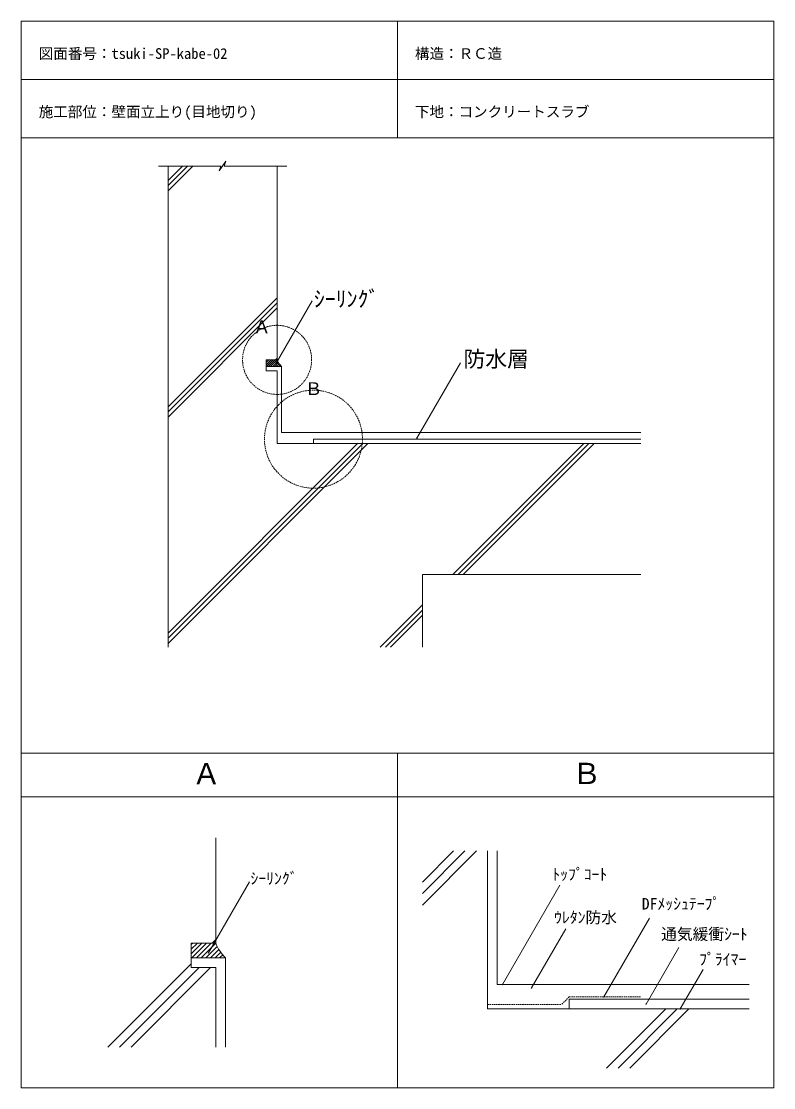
# Model space of a CAD drawing. Units: millimetres, scale not verified. Extents: x -517 to 518, y -673 to 792.
import ezdxf
from ezdxf.enums import TextEntityAlignment as Align

# ---------------------------------------------------------------- set-up
doc = ezdxf.new("R2010")
doc.units = ezdxf.units.MM
doc.header["$PDMODE"] = 32
doc.header["$PDSIZE"] = 0.8
doc.linetypes.add('DASHED2', pattern=[3, 2, -1])
doc.layers.add('0-0', color=7, linetype='Continuous', lineweight=13)
doc.styles.add('ＭＳ ゴシック', font='')
doc.styles.get('ＭＳ ゴシック').set_extended_font_data('MS Gothic')

msp = doc.modelspace()

# ---------------------------------------------------------------- linework, layer by layer
at = {"layer": '0-0'}
for p, q in [((-516.864, 792.357), (-516.864, -673.469)), ((-516.864, 792.357), (517.853, 792.357)), ((0.494, 792.357), (0.494, 632.357)), ((517.853, 792.357), (517.853, -673.469)), ((-516.864, 712.357), (517.853, 712.357)), ((-516.864, 632.357), (517.853, 632.357)), ((-328.133, 593.433), (-242.278, 593.433)), ((-315.075, 593.433), (-315.075, -68.008)), ((-315.075, 559.457), (-281.098, 593.433)), ((-315.075, 566.528), (-288.17, 593.433)), ((-315.075, 573.599), (-295.241, 593.433)), ((-235.486, 599.986), (-237.871, 593.433)), ((-237.871, 593.433), (-151.475, 593.433)), ((-165.075, 326.992), (-165.075, 593.433)), ((-315.075, 262.472), (-165.075, 412.472)), ((-315.075, 255.401), (-165.075, 405.401)), ((-315.075, 248.33), (-165.075, 398.33)), ((-166.38, 322.411), (-116.964, 408.002)), ((-167.349, 326.992), (-165.075, 329.267)), ((27.173, 219.492), (86.931, 322.996)), ((-165.075, 211.992), (-165.075, 311.992)), ((-315.075, -62.797), (-40.285, 211.992)), ((-315.075, -55.726), (-47.356, 211.992)), ((-315.075, -48.655), (-54.427, 211.992)), ((-165.075, 211.992), (334.925, 211.992)), ((76.7, 31.992), (256.7, 211.992)), ((83.771, 31.992), (263.771, 211.992)), ((90.842, 31.992), (270.842, 211.992)), ((34.925, 31.992), (334.925, 31.992)), ((34.925, 31.992), (34.925, -68.008)), ((-23.3, -68.008), (34.925, -9.782)), ((-16.229, -68.008), (34.925, -16.853)), ((-9.158, -68.008), (34.925, -23.924)), ((-516.864, -213.469), (517.853, -213.469)), ((0.494, -213.469), (0.494, -673.469)), ((-516.864, -273.469), (517.853, -273.469)), ((-249.495, -474.73), (-249.495, -329.814)), ((34.649, -422.611), (109.172, -348.087)), ((34.649, -406.701), (93.263, -348.087)), ((34.649, -390.791), (77.353, -348.087)), ((124.07, -565.238), (124.07, -348.087)), ((-259.657, -488.291), (-203.24, -390.574)), ((145.052, -531.488), (223.764, -395.155)), ((284.417, -548.738), (346.996, -440.348)), ((184.916, -536.383), (231.933, -454.947)), ((-254.614, -474.73), (-249.495, -469.611)), ((342.327, -558.488), (387.228, -480.716)), ((-397.76, -617.875), (-283.245, -503.361)), ((-381.85, -617.875), (-272.454, -508.48)), ((-365.94, -617.875), (-256.544, -508.48)), ((-249.495, -617.875), (-249.495, -508.48)), ((389.305, -565.238), (420.67, -510.913)), ((124.07, -565.238), (484.242, -565.238)), ((288.101, -646.456), (369.319, -565.238)), ((304.011, -646.456), (385.228, -565.238)), ((319.921, -646.456), (401.138, -565.238)), ((-516.864, -673.469), (517.853, -673.469))]:
    msp.add_line(p, q, dxfattribs=at)
at = {"layer": '0-0', "color": 2}
for p, q in [((-180.075, 320.391), (-173.474, 326.992)), ((-180.075, 323.22), (-176.302, 326.992)), ((-180.075, 326.048), (-179.131, 326.992)), ((-179.645, 317.992), (-170.645, 326.992)), ((-176.817, 317.992), (-167.817, 326.992)), ((-173.988, 317.992), (-165.05, 326.931)), ((-171.16, 317.992), (-164.178, 324.975)), ((-168.332, 317.992), (-163.175, 323.149)), ((-165.503, 317.992), (-162.052, 321.444)), ((-162.675, 317.992), (-160.813, 319.854)), ((-159.846, 317.992), (-159.462, 318.376)), ((-283.245, -489.581), (-268.394, -474.73)), ((-283.245, -483.217), (-274.758, -474.73)), ((-283.245, -476.853), (-281.122, -474.73)), ((-282.28, -494.98), (-262.03, -474.73)), ((-275.916, -494.98), (-255.666, -474.73)), ((-269.552, -494.98), (-249.441, -474.868)), ((-263.188, -494.98), (-247.478, -479.269)), ((-256.824, -494.98), (-245.222, -483.377)), ((-250.46, -494.98), (-242.694, -487.213)), ((-244.096, -494.98), (-239.907, -490.79)), ((-237.732, -494.98), (-236.868, -494.115))]:
    msp.add_line(p, q, dxfattribs=at)
at = {"layer": '0-0', "color": 4}
for p, q in [((-159.075, 317.992), (-180.075, 317.992)), ((-159.075, 317.992), (-159.075, 226.992)), ((-159.075, 226.992), (334.925, 226.992)), ((137.57, -348.087), (137.57, -531.488)), ((-235.995, -494.98), (-283.245, -494.98)), ((-235.995, -494.98), (-235.995, -617.875)), ((137.57, -531.488), (484.242, -531.488))]:
    msp.add_line(p, q, dxfattribs=at)
at = {"layer": '0-0', "color": 3}
for p, q in [((-115.075, 217.992), (334.925, 217.992)), ((-115.075, 217.992), (-115.075, 211.992)), ((236.57, -551.738), (484.242, -551.738)), ((236.57, -551.738), (236.57, -565.238))]:
    msp.add_line(p, q, dxfattribs=at)
at = {"layer": '0-0', "color": 5, "linetype": 'DASHED2'}
for p, q in [((236.57, -548.738), (226.07, -559.238)), ((236.57, -548.738), (335.531, -548.738)), ((124.07, -559.238), (226.07, -559.238))]:
    msp.add_line(p, q, dxfattribs=at)
at = {"layer": '0-0'}
for points in [[(-235.486, 599.986), (-244.663, 586.879), (-242.278, 593.433)], [(-165.075, 311.992), (-180.075, 311.992), (-180.075, 326.992), (-165.075, 326.992)], [(-249.495, -508.48), (-283.245, -508.48), (-283.245, -474.73), (-249.495, -474.73)]]:
    msp.add_lwpolyline(points, dxfattribs=at)
at = {"layer": '0-0', "color": 1, "linetype": 'DASHED2'}
for centre, radius in [((-165.075, 326.992), 47.507), ((-115.075, 217.992), 67.35)]:
    msp.add_circle(centre, radius, dxfattribs=at)
at = {"layer": '0-0', "color": 2}
for centre, radius in [((-141.255, 336.372), 25.6), ((-195.901, -453.625), 57.599)]:
    msp.add_arc(centre, radius, 201.49359, 225.88654, dxfattribs=at)
at = {"layer": '0-0'}
for p in [(-166.38, 322.411), (27.173, 219.492), (-259.657, -488.291), (145.052, -531.488), (184.916, -536.383), (284.417, -548.738), (342.327, -558.488), (389.305, -565.238)]:
    msp.add_point(p, dxfattribs=at)

# ---------------------------------------------------------------- texts
at = {"layer": '0-0', "style": 'ＭＳ ゴシック'}
for s, height, p in [('図面番号：tsuki-SP-kabe-02', 14.66, (-492.864, 736.357)), ('構造：ＲＣ造', 14.66, (24.494, 736.357)), ('施工部位：壁面立上り(目地切り)', 14.66, (-492.864, 656.357)), ('下地：コンクリートスラブ', 14.66, (24.494, 656.357)), ('ｼｰﾘﾝｸﾞ', 21.99, (-114.491, 393.196)), ('Ａ', 17.6, (-198.12, 358.314)), ('防水層', 21.99, (91.245, 310.619)), ('Ｂ', 17.6, (-126.897, 273.347)), ('Ａ', 29.33, (-282.268, -265.32)), ('Ｂ', 29.33, (240.689, -264.973)), ('ｼｰﾘﾝｸﾞ', 15.85, (-201.716, -398.473)), ('ﾄｯﾌﾟｺｰﾄ', 15.85, (213.372, -392.807)), ('DFﾒｯｼｭﾃｰﾌﾟ', 15.85, (336.416, -433.332)), ('ｳﾚﾀﾝ防水', 15.85, (215.842, -452.059)), ('通気緩衝ｼｰﾄ', 15.85, (363.103, -475.051)), ('ﾌﾟﾗｲﾏｰ', 15.85, (415.265, -509.553))]:
    msp.add_text(s, height=height, dxfattribs=at).set_placement(p, align=Align.BOTTOM_LEFT)

doc.saveas('drawing.dxf')
